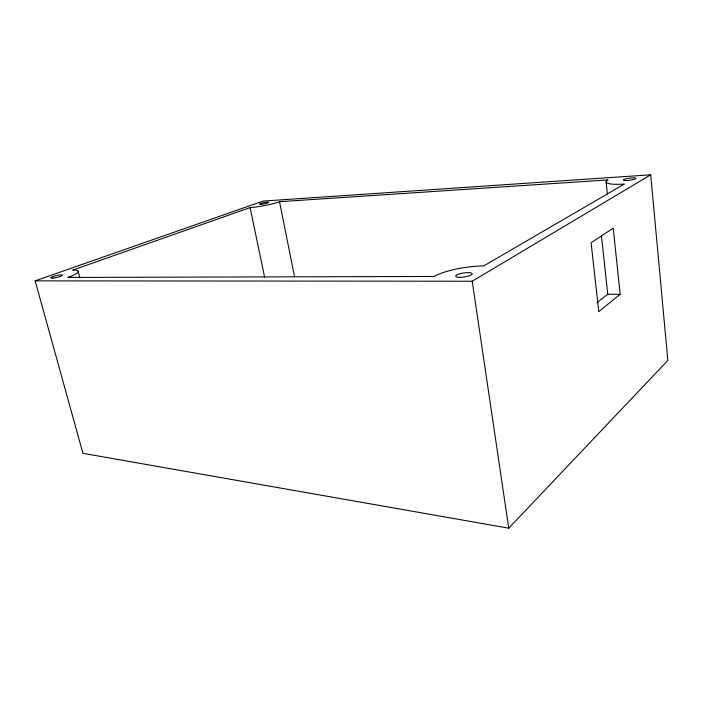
<?xml version="1.0" encoding="UTF-8"?>
<svg xmlns="http://www.w3.org/2000/svg" width="703" height="703" viewBox="0 0 703 703"><rect width="100%" height="100%" fill="white"/><g stroke="black" fill="none" stroke-linecap="round" stroke-linejoin="round"><path stroke-width="1.05" d="M508.752 528.19L667.85 360.428L650.706 174.81L263.08 201.084L35.15 280.866L82.928 453.321L508.752 528.19L472.205 281.235L650.706 174.81M620.16 294.329L598.771 311.631L591.091 242.763L613.227 228.141L620.16 294.329L607.761 294.214L596.882 302.791M250.083 207.596L72.699 270.101A27.347 4.341 -13.2 0 1 67.848 277.439L433.979 276.455A37.909 9.244 -8.7 0 1 483.778 265.892L624.282 184.072A28.823 4.763 -7.5 0 1 608.086 179.906L279.53 201.691A20.941 2.865 -11 0 1 250.083 207.596L264.68 277.43M35.15 280.866L472.205 281.235M78.191 271.516L79.87 277.878M279.53 201.691L294.557 276.797M601.469 236.103L607.761 294.214M606.091 181.989L607.357 193.949M625.951 180.504A6.397 1.063 -7.6 0 0 635.925 178.439A6.397 1.063 -7.6 0 0 626.953 178.536A6.397 1.063 -7.6 0 0 625.951 180.504M459.938 277.36A8.357 2.021 -8.8 0 0 472.24 273.766A8.357 2.021 -8.8 0 0 459.744 273.845A8.357 2.021 -8.8 0 0 459.938 277.36M52.989 278.107A6.063 0.967 -13.2 0 0 62.462 275.304A6.063 0.967 -13.2 0 0 54.386 276.086A6.063 0.967 -13.2 0 0 52.989 278.107M261.121 204.301A4.675 0.641 -11 0 0 268.634 202.499A4.675 0.641 -11 0 0 262.641 202.895A4.675 0.641 -11 0 0 261.121 204.301"/></g></svg>
